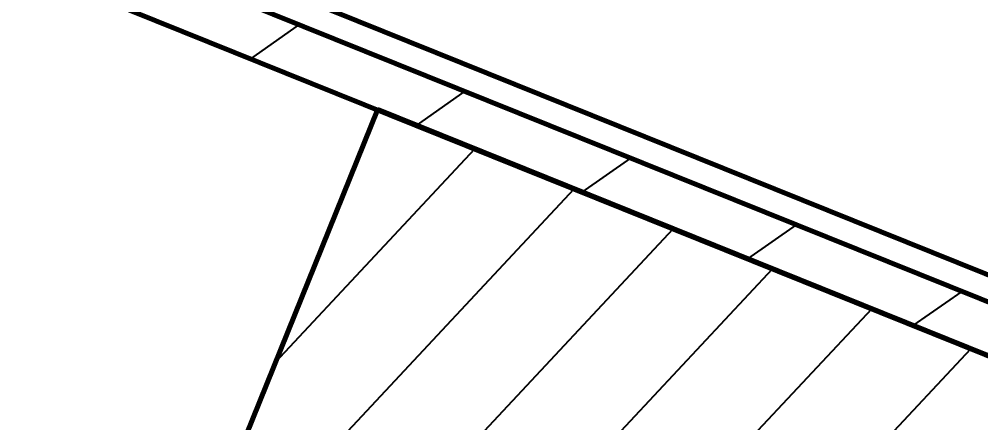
# Model space of a CAD drawing. Header units: millimetres. Extents: x -14850 to 14850, y -10500 to 10500.
# Drawn here: x -8688.04 to -8668.77, y 3866.71 to 3874.81 of the extents above; entities that cross this region are included whole.
import ezdxf

# ---------------------------------------------------------------- set-up
doc = ezdxf.new("R2010")
doc.units = ezdxf.units.MM
for name, color, linetype, lineweight in [('CAXA0', 7, 'Continuous', 70), ('CAXA4', 3, 'Continuous', 25), ('CAXA5', 4, 'Continuous', 25)]:
    doc.layers.add(name, color=color, linetype=linetype, lineweight=lineweight)
doc.styles.add('标准', font='', dxfattribs={"width": 0.667})
doc.styles.get('标准').set_extended_font_data('NSimSun')
doc.dimstyles.new('标准', dxfattribs={"dimscale": 50, "dimtxt": 3.5, "dimasz": 3, "dimexe": 2, "dimexo": 0, "dimtad": 1, "dimdec": 1, "dimzin": 12, "dimdsep": 46, "dimtxsty": '标准', "dimcen": 0, "dimdle": 4, "dimaunit": 1, "dimazin": 2, "dimtfac": 1, "dimtdec": 3, "dimtmove": 0, "dimatfit": 3, "dimfxl": 0, "dimtolj": 1, "dimtzin": 0, "dimarcsym": 0})

# ---------------------------------------------------------------- blocks, each defined once
blk = doc.blocks.new('CAXBLOCK115')
at = {"layer": 'CAXA0', "color": 0, "linetype": 'Continuous', "lineweight": 25}
for p, q in [((-8682.904, 3867.925), (-8678.906, 3872.206)), ((-8684.984, 3862.768), (-8676.918, 3871.404)), ((-8685.902, 3858.854), (-8674.93, 3870.603)), ((-8676.6, 3865.885), (-8672.942, 3869.801)), ((-8674.612, 3865.083), (-8670.954, 3869)), ((-8672.624, 3864.282), (-8668.966, 3868.198))]:
    blk.add_line(p, q, dxfattribs=at)
blk = doc.blocks.new('CAXBLOCK113', base_point=(-8680.86, 3872.994))
at = {"layer": 'CAXA0', "linetype": 'Continuous', "lineweight": 70}
for p, q in [((-8680.86, 3872.994), (-8686.469, 3859.082)), ((-8643.762, 3858.036), (-8680.86, 3872.994))]:
    blk.add_line(p, q, dxfattribs=at)
at = {"layer": 'CAXA5'}
blk.add_blockref('CAXBLOCK115', (0, 0), dxfattribs=at)
blk = doc.blocks.new('CAXBLOCK124', base_point=(-8714.606, 3915.173))
at = {"layer": 'CAXA0'}
for p, q in [((-8699.286, 3881.501), (-8643.388, 3858.963)), ((-8699.563, 3880.535), (-8643.762, 3858.036))]:
    blk.add_line(p, q, dxfattribs=at)
blk = doc.blocks.new('CAXBLOCK125')
at = {"layer": 'CAXA0', "color": 0, "linetype": 'Continuous', "lineweight": 25}
for p, q in [((-8683.396, 3874.016), (-8682.419, 3874.701)), ((-8680.077, 3872.678), (-8679.1, 3873.362)), ((-8676.758, 3871.34), (-8675.781, 3872.024)), ((-8673.439, 3870.002), (-8672.462, 3870.686)), ((-8670.12, 3868.663), (-8669.143, 3869.348))]:
    blk.add_line(p, q, dxfattribs=at)
blk = doc.blocks.new('CAXBLOCK103', base_point=(-8714.606, 3915.173))
at = {"layer": 'CAXA0', "linetype": 'Continuous', "lineweight": 70}
blk.add_line((-8643.201, 3859.427), (-8719.043, 3890.007), dxfattribs=at)
at = {"layer": 'CAXA0'}
for name, p in [('CAXBLOCK124', (-8714.606, 3915.173)), ('CAXBLOCK113', (-8680.86, 3872.994))]:
    blk.add_blockref(name, p, dxfattribs=at)
at = {"layer": 'CAXA5'}
blk.add_blockref('CAXBLOCK125', (0, 0), dxfattribs=at)
blk = doc.blocks.new('*D869')
at = {"layer": 'CAXA4', "linetype": 'Continuous', "lineweight": 25}
for points in [[(-11382.378, 8429.331), (-11232.378, 8448.081), (-11232.378, 8410.581)], [(657.622, 8429.331), (507.622, 8448.081), (507.622, 8410.581)]]:
    blk.add_hatch(color=0, dxfattribs=at).paths.add_polyline_path(points, flags=0)
at = {"layer": 'CAXA4', "color": 0, "linetype": 'Continuous', "lineweight": 25}
for p, q in [((-11382.378, 3016.673), (-11382.378, 8529.331)), ((657.622, 3326.673), (657.622, 8529.331)), ((657.622, 8429.331), (-11382.378, 8429.331))]:
    blk.add_line(p, q, dxfattribs=at)
at = {"layer": 'CAXA4', "color": 0, "linetype": 'Continuous', "lineweight": 25, "insert": (-5597.269, 8700.331), "char_height": 175, "attachment_point": 1, "style": '标准'}
blk.add_mtext('\\fNSimSun|b0|i0|p34;12040', dxfattribs=at)

msp = doc.modelspace()

# ---------------------------------------------------------------- block references
at = {"layer": 'CAXA0'}
msp.add_blockref('CAXBLOCK103', (-8714.606, 3915.173), dxfattribs=at)

# ---------------------------------------------------------------- dimensions: what is measured, and where the dimension line sits
at = {"layer": 'CAXA4'}
dim = msp.add_linear_dim(base=(-5362.378, 8429.331), p1=(657.622, 3326.673), p2=(-11382.378, 3016.673), text='\\fNSimSun;12040', dimstyle='标准', dxfattribs=at)
dim.commit()
dim.dimension.update_dxf_attribs({"geometry": '*D869', "text_midpoint": (-5362.378, 8580.456)})

doc.saveas('drawing.dxf')
